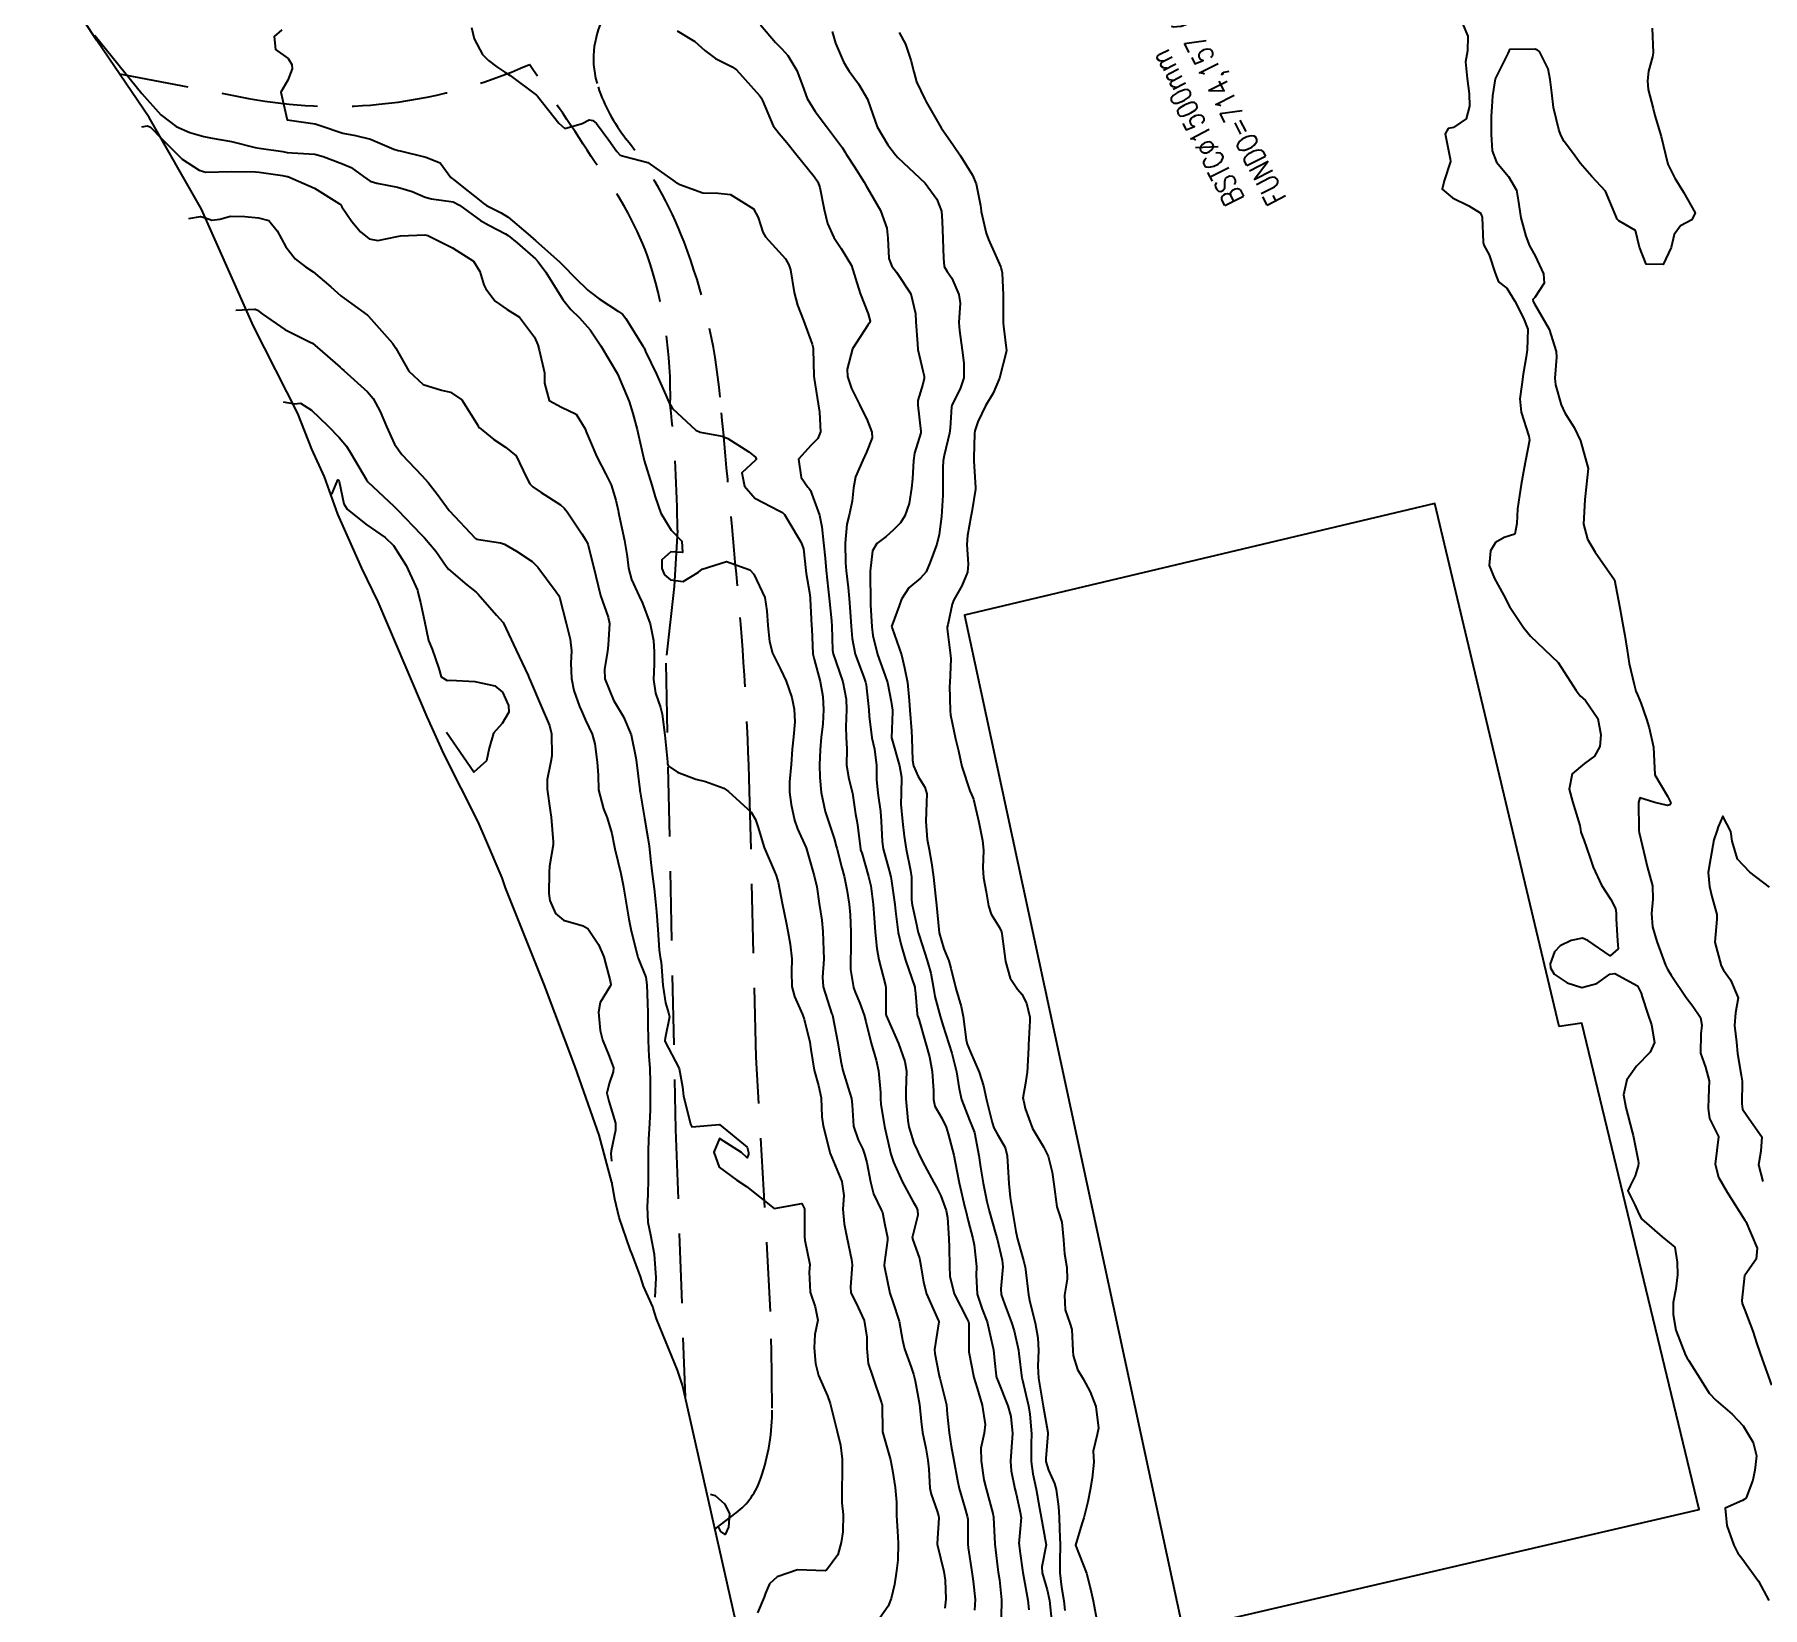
# Model space of a CAD drawing. Header units: metres. Extents: x 298520 to 308411, y 7433745 to 7450750.
# Drawn here: x 304615.7 to 304740.1, y 7439038.2 to 7439151.6 of the extents above; entities that cross this region are included whole.
import ezdxf

# ---------------------------------------------------------------- set-up
doc = ezdxf.new("R2010")
doc.units = ezdxf.units.M
doc.header["$LTSCALE"] = 10
doc.linetypes.add('DASHED', pattern=[0.75, 0.5, -0.25])
for name, color, linetype in [('Area', 45, 'Continuous'), ('Area Verde e Lazer', 94, 'Continuous'), ('Curvas de Nivel 1m', 11, 'Continuous'), ('Curvas de Nivel 5m', 15, 'Continuous'), ('TEXTO', 45, 'Continuous'), ('Vias Secundárias', 230, 'DASHED')]:
    doc.layers.add(name, color=color, linetype=linetype)
doc.styles.add('ROMANS', font='romans', dxfattribs={"height": 0.2})

msp = doc.modelspace()

# ---------------------------------------------------------------- linework, layer by layer
at = {"layer": 'Area'}
msp.add_polyline3d([(304669.01, 7439024.64, 731.07), (304662.53, 7439053.41, 724.51), (304662.35, 7439054.25, 724.61), (304661.98, 7439055.34, 724.47), (304660.46, 7439059.03, 724.29), (304660.24, 7439059.81, 724.31), (304660.2, 7439059.91, 724.29), (304659.53, 7439061.38, 724.27), (304659.32, 7439062.08, 730.99), (304658.75, 7439063.62, 730.77), (304658.58, 7439064.04, 724.28), (304657.78, 7439066.34, 724.4), (304657.47, 7439067.65, 732.63), (304657.25, 7439068.88, 732.58), (304657.25, 7439068.85, 732.37), (304656.33, 7439072.27, 731.57), (304654.61, 7439077.19, 733.33), (304652.38, 7439083.12, 731.89), (304649.6, 7439090.1, 729.3), (304649.36, 7439090.8, 728.86), (304648.15, 7439093.63, 728.76), (304647.62, 7439094.85, 729.78), (304645.16, 7439099.69, 730.85), (304643.94, 7439102.41, 730.81), (304641.81, 7439107.44, 730.98), (304640.41, 7439110.7, 731.16), (304639.24, 7439113.11, 728.19), (304637.5, 7439117.01, 725.81), (304636.55, 7439119.69, 737.87), (304635.64, 7439121.7, 739.63), (304634.64, 7439124.27, 739.01), (304631.44, 7439130.55, 724.58), (304627.7, 7439138.99, 732.63), (304623.91, 7439145.59, 721.28), (304620.15, 7439151.14, 721.61), (304615.66, 7439157.95, 724.66)], dxfattribs=at)
at = {"layer": 'Area Verde e Lazer'}
msp.add_lwpolyline([(304698.39, 7439036.65), (304735.59, 7439045.29), (304727.12, 7439080.35), (304725.51, 7439080.11), (304716.54, 7439117.77), (304682.66, 7439109.73)], close=True, dxfattribs=at)
at = {"layer": 'Curvas de Nivel 1m', "flags": 128}
for points, elevation in [([(304619.98, 7439151.51), (304620.03, 7439151.48), (304623.39, 7439147.31), (304624.75, 7439145.78), (304625.87, 7439144.94), (304626.85, 7439144.51), (304627.86, 7439144.21), (304628.47, 7439144.09), (304629.86, 7439143.85), (304631.56, 7439143.44), (304631.85, 7439143.38), (304633.56, 7439143.13), (304633.85, 7439143.08), (304634.22, 7439143.04), (304635.85, 7439142.94), (304636.45, 7439142.78), (304637.84, 7439142.26), (304638.47, 7439141.99), (304639.37, 7439141.35), (304639.83, 7439141), (304640.31, 7439140.85), (304641.82, 7439140.58), (304642.87, 7439140.26), (304643.81, 7439139.86), (304644.26, 7439139.74), (304645.81, 7439139.51), (304646.28, 7439139.27), (304647.79, 7439138.17), (304648.38, 7439137.83), (304649.59, 7439137.22), (304649.78, 7439137.1), (304650.42, 7439136.56), (304651.76, 7439135.4), (304651.95, 7439135.2), (304652.5, 7439134.44), (304653.29, 7439133.18), (304653.73, 7439132.47), (304654.3, 7439131.76), (304654.93, 7439131.16), (304655.7, 7439130.29), (304656.47, 7439129.14), (304657.66, 7439127.13), (304658.49, 7439125.12), (304658.77, 7439124.26), (304659.08, 7439123.11), (304659.18, 7439122.68), (304659.54, 7439121.1), (304659.59, 7439120.89), (304660.13, 7439119.09), (304660.38, 7439118.27), (304660.78, 7439117.09), (304661.52, 7439115.87), (304662.29, 7439115.07), (304662.34, 7439114.24), (304661.51, 7439114.29), (304660.86, 7439113.73), (304660.85, 7439113.09), (304661.05, 7439112.65), (304661.48, 7439112.28), (304662.4, 7439112.15), (304663.49, 7439112.83), (304663.76, 7439113.06), (304665.5, 7439113.6), (304667.2, 7439113.01), (304667.49, 7439112.69), (304668.27, 7439111), (304668.42, 7439110.04), (304668.48, 7439109), (304668.6, 7439107.83), (304668.82, 7439107), (304669.41, 7439105.84), (304669.81, 7439104.98), (304670.21, 7439103.81), (304670.39, 7439102.97), (304670.44, 7439102.05), (304670.34, 7439100.98), (304670.24, 7439100.07), (304670.16, 7439098.98), (304670.05, 7439097.72), (304670.04, 7439096.98), (304670.16, 7439096.1), (304670.42, 7439094.97), (304670.62, 7439094.33), (304671.25, 7439092.96), (304671.83, 7439090.95), (304672.01, 7439090.17), (304672.19, 7439088.95), (304672.37, 7439087.77), (304672.45, 7439086.95), (304672.51, 7439085.6), (304672.52, 7439084.95), (304672.42, 7439083.66), (304672.48, 7439082.95), (304673.11, 7439081), (304673.13, 7439080.96), (304673.14, 7439080.94), (304673.14, 7439080.91), (304673.54, 7439078.93), (304673.75, 7439077.61), (304673.9, 7439076.93), (304674.28, 7439075.69), (304674.52, 7439074.92), (304674.57, 7439074.46), (304674.66, 7439072.92), (304675, 7439071.93), (304675.33, 7439071.25), (304675.45, 7439070.91), (304675.61, 7439070.29), (304675.89, 7439068.91), (304676.1, 7439068.05), (304676.65, 7439066.89), (304676.74, 7439066.69), (304676.93, 7439065.82), (304677.1, 7439064.89), (304677.1, 7439064.71), (304676.9, 7439063.11), (304676.87, 7439062.91), (304676.87, 7439062.89), (304676.87, 7439062.87), (304676.89, 7439062.76), (304677.29, 7439060.89), (304677.49, 7439060.26), (304677.94, 7439058.88), (304678.19, 7439057.51), (304678.33, 7439056.87), (304678.81, 7439055.56), (304678.99, 7439055.05), (304679.04, 7439054.87), (304679.1, 7439054.56), (304679.42, 7439052.86), (304679.54, 7439051.64), (304679.64, 7439050.86), (304679.87, 7439049.71), (304680.01, 7439048.85), (304680.08, 7439048.21), (304680.17, 7439046.85), (304680.25, 7439046.4), (304680.69, 7439045.19), (304680.79, 7439044.84), (304680.81, 7439044.71), (304680.68, 7439042.84), (304680.68, 7439042.81), (304681.16, 7439040.83), (304681.26, 7439040.2), (304681.32, 7439038.83), (304681.23, 7439038.2)], 722), ([(304633.47, 7439151.9), (304632.92, 7439151.43), (304633.01, 7439150.5), (304633.93, 7439149.83), (304634.2, 7439149.41), (304634.23, 7439149.09), (304633.91, 7439148.29), (304633.4, 7439147.42), (304633.87, 7439145.41), (304635.87, 7439145.13), (304636.24, 7439145.02), (304637.86, 7439144.45), (304638.79, 7439144.29), (304639.86, 7439144.02), (304641.54, 7439143.32), (304641.85, 7439143.22), (304641.99, 7439143.18), (304643.85, 7439142.74), (304644.88, 7439142.32), (304645.65, 7439141.27), (304645.74, 7439141.19), (304645.82, 7439141.14), (304646.44, 7439140.64), (304647.81, 7439139.56), (304647.97, 7439139.42), (304648.23, 7439139.24), (304649.29, 7439138.72), (304649.79, 7439138.4), (304651.19, 7439137.21), (304651.78, 7439136.7), (304653.49, 7439135.18), (304653.75, 7439134.93), (304654.62, 7439134.04), (304655.53, 7439133.15), (304655.63, 7439133.05), (304655.73, 7439132.97), (304656.35, 7439132.52), (304657.72, 7439131.62), (304658.01, 7439131.42), (304658.27, 7439131.12), (304659.2, 7439129.6), (304659.51, 7439129.1), (304659.57, 7439128.99), (304659.68, 7439128.72), (304660.46, 7439127.09), (304661.15, 7439125.58), (304661.36, 7439125.08), (304661.63, 7439124.62), (304663.31, 7439123.06), (304663.61, 7439122.91), (304665.19, 7439122.62), (304665.61, 7439122.47), (304667.11, 7439121.51), (304667.59, 7439121.11), (304667.64, 7439121.01), (304667.64, 7439120.96), (304667.59, 7439120.91), (304666.61, 7439119.99), (304666.81, 7439119.02), (304667.55, 7439118.16), (304669.3, 7439117.24), (304669.54, 7439117.13), (304669.63, 7439117.07), (304669.7, 7439116.99), (304669.94, 7439116.58), (304670.89, 7439114.97), (304671.05, 7439114.51), (304671.23, 7439112.96), (304671.26, 7439112.73), (304671.48, 7439111.36), (304671.53, 7439110.96), (304671.53, 7439110.9), (304671.64, 7439108.96), (304671.65, 7439108.75), (304671.73, 7439106.96), (304671.82, 7439106.56), (304672.27, 7439104.95), (304672.45, 7439103.88), (304672.5, 7439102.95), (304672.44, 7439101.87), (304672.34, 7439100.95), (304672.25, 7439100.04), (304672.2, 7439098.95), (304672.23, 7439098.03), (304672.33, 7439096.95), (304672.63, 7439095.6), (304672.83, 7439094.94), (304673.26, 7439093.64), (304673.42, 7439093.1), (304673.45, 7439092.94), (304673.83, 7439091.52), (304673.98, 7439090.93), (304674.19, 7439089.96), (304674.34, 7439088.92), (304674.42, 7439088.15), (304674.47, 7439086.92), (304674.47, 7439085.61), (304674.44, 7439084.92), (304674.44, 7439084.21), (304674.67, 7439082.92), (304674.79, 7439082.58), (304675.12, 7439081.78), (304675.42, 7439080.91), (304675.55, 7439080.47), (304675.93, 7439078.9), (304676.29, 7439077.68), (304676.47, 7439076.9), (304676.6, 7439075.34), (304676.61, 7439074.89), (304676.64, 7439074.51), (304676.89, 7439072.89), (304676.91, 7439072.79), (304677.01, 7439072.36), (304677.35, 7439070.89), (304677.54, 7439070.32), (304678.18, 7439068.88), (304678.95, 7439067.47), (304679.17, 7439067.1), (304679.27, 7439066.87), (304679.29, 7439066.51), (304678.91, 7439064.98), (304678.89, 7439064.89), (304678.9, 7439064.87), (304678.91, 7439064.81), (304679.41, 7439063.38), (304679.52, 7439062.86), (304679.7, 7439061.68), (304679.93, 7439060.85), (304680.79, 7439058.89), (304680.81, 7439058.84), (304680.81, 7439058.81), (304680.5, 7439056.84), (304680.51, 7439056.54), (304680.81, 7439055.06), (304680.86, 7439054.84), (304680.88, 7439054.76), (304681.35, 7439052.83), (304681.42, 7439052.18), (304681.56, 7439050.83), (304681.7, 7439049.87), (304681.88, 7439048.83), (304682.16, 7439047.38), (304682.27, 7439046.82), (304682.69, 7439045.43), (304682.86, 7439044.82), (304682.89, 7439044.61), (304682.9, 7439042.82), (304682.92, 7439042.54), (304683.19, 7439040.81), (304683.29, 7439040.14), (304683.42, 7439038.81), (304683.37, 7439038.04)], 721), ([(304661.95, 7439151.84), (304663.22, 7439151.07), (304663.94, 7439150.41), (304664.71, 7439149.83), (304665.93, 7439149.24), (304666.24, 7439149.03), (304667.9, 7439147.18), (304667.97, 7439147.08), (304668, 7439147.01), (304668.1, 7439146.81), (304668.88, 7439144.99), (304669.31, 7439144.43), (304669.86, 7439143.8), (304670.51, 7439142.97), (304671.83, 7439141.33), (304672.08, 7439140.96), (304672.23, 7439140.54), (304672.54, 7439138.95), (304672.79, 7439137.95), (304673.24, 7439136.95), (304673.77, 7439136.16), (304674.51, 7439134.93), (304674.8, 7439133.98), (304675.13, 7439132.92), (304675.71, 7439131.44), (304675.85, 7439130.91), (304675.82, 7439130.79), (304675.7, 7439130.63), (304674.59, 7439128.93), (304674.2, 7439127.47), (304674.23, 7439126.93), (304674.51, 7439126.07), (304675.09, 7439124.92), (304675.27, 7439124.55), (304675.62, 7439123.85), (304675.99, 7439122.91), (304676, 7439122.52), (304675.6, 7439121.49), (304675.33, 7439120.91), (304674.8, 7439119.7), (304674.65, 7439118.92), (304674.56, 7439117.94), (304674.34, 7439116.93), (304674.19, 7439116.28), (304674.06, 7439114.93), (304674.08, 7439113.51), (304674.13, 7439112.93), (304674.27, 7439111.72), (304674.34, 7439110.93), (304674.41, 7439109.98), (304674.49, 7439108.92), (304674.56, 7439108.05), (304674.78, 7439106.92), (304675.4, 7439105.26), (304675.53, 7439104.91), (304675.58, 7439104.72), (304675.77, 7439102.91), (304675.8, 7439102.47), (304675.99, 7439100.9), (304676.17, 7439100.07), (304676.32, 7439098.9), (304676.31, 7439097.9), (304676.42, 7439096.9), (304676.6, 7439095.58), (304676.65, 7439094.9), (304676.73, 7439093.43), (304676.81, 7439092.89), (304677.24, 7439091.35), (304677.35, 7439090.89), (304677.38, 7439090.74), (304677.63, 7439088.89), (304677.69, 7439088.4), (304677.89, 7439086.88), (304678.1, 7439085.95), (304678.41, 7439084.88), (304679.07, 7439082.93), (304679.09, 7439082.87), (304679.13, 7439082.48), (304679.25, 7439081), (304679.28, 7439080.87), (304679.36, 7439080.62), (304679.88, 7439078.86), (304680.13, 7439077.91), (304680.34, 7439076.85), (304680.42, 7439075.47), (304680.42, 7439074.85), (304680.53, 7439074.35), (304681.02, 7439073.5), (304681.33, 7439072.84), (304681.48, 7439072.36), (304681.88, 7439070.83), (304682.11, 7439069.7), (304682.27, 7439068.83), (304682.69, 7439067.07), (304682.76, 7439066.82), (304682.93, 7439066.1), (304683.25, 7439064.82), (304683.36, 7439064.37), (304683.53, 7439062.81), (304683.51, 7439062.19), (304683.56, 7439060.81), (304683.93, 7439059.74), (304684.3, 7439058.81), (304684.73, 7439056.9), (304684.74, 7439056.8), (304684.82, 7439056.03), (304684.94, 7439054.93), (304684.96, 7439054.8), (304685.08, 7439054.52), (304685.78, 7439052.78), (304685.99, 7439052.01), (304686.11, 7439050.78), (304686.03, 7439049.48), (304685.97, 7439048.78), (304686.02, 7439048.08), (304686.29, 7439046.78), (304686.37, 7439046.44), (304686.69, 7439044.99), (304686.72, 7439044.77), (304686.73, 7439044.72), (304686.67, 7439043.92), (304686.58, 7439042.84), (304686.59, 7439042.77), (304686.59, 7439042.71), (304686.65, 7439042.3), (304686.86, 7439040.77), (304686.91, 7439040.49), (304687.21, 7439038.76), (304687.29, 7439038.07)], 719), ([(304667.96, 7439152.26), (304669.03, 7439150.99), (304669.5, 7439150.54), (304669.93, 7439150.05), (304670.58, 7439148.97), (304670.98, 7439147.9), (304671.32, 7439146.97), (304671.89, 7439146.03), (304672.71, 7439144.95), (304673.86, 7439143.41), (304674.03, 7439143.12), (304674.13, 7439142.94), (304674.73, 7439142.04), (304675.43, 7439140.92), (304675.57, 7439140.66), (304675.82, 7439140.26), (304676.61, 7439138.9), (304677.07, 7439137.62), (304677.14, 7439136.9), (304677.21, 7439135.44), (304677.43, 7439134.89), (304677.75, 7439134.44), (304678.8, 7439132.88), (304679.13, 7439131.46), (304679.16, 7439130.88), (304679.27, 7439129.29), (304679.3, 7439128.87), (304679.67, 7439127.24), (304679.74, 7439126.95), (304679.75, 7439126.87), (304679.74, 7439126.79), (304679.66, 7439126.37), (304679.3, 7439125.21), (304679.3, 7439124.87), (304679.51, 7439122.97), (304679.5, 7439122.87), (304679.06, 7439121.41), (304678.98, 7439120.88), (304678.9, 7439119.55), (304678.83, 7439118.88), (304678.66, 7439117.77), (304678.35, 7439116.88), (304678.04, 7439116.38), (304677.53, 7439115.85), (304677.02, 7439115.4), (304676.35, 7439114.9), (304676.03, 7439114.38), (304675.87, 7439112.91), (304675.87, 7439112.53), (304675.88, 7439110.91), (304675.89, 7439110.49), (304675.97, 7439108.9), (304676.06, 7439108.28), (304676.38, 7439106.9), (304676.94, 7439105.36), (304677.1, 7439104.89), (304677.38, 7439103.51), (304677.47, 7439102.89), (304677.48, 7439102.78), (304677.41, 7439100.89), (304677.42, 7439100.82), (304677.97, 7439098.88), (304678.13, 7439098.07), (304678.09, 7439096.88), (304678.06, 7439096.11), (304678.19, 7439094.88), (304678.32, 7439093.82), (304678.45, 7439092.88), (304678.77, 7439091.34), (304678.84, 7439090.87), (304678.85, 7439089.23), (304678.89, 7439088.87), (304679.19, 7439087.45), (304679.3, 7439086.98), (304679.32, 7439086.87), (304679.38, 7439086.66), (304679.97, 7439084.86), (304680.23, 7439083.94), (304680.43, 7439082.85), (304680.53, 7439082.25), (304680.9, 7439080.84), (304681.1, 7439080.19), (304681.54, 7439078.84), (304681.74, 7439078.17), (304682.07, 7439076.83), (304682.27, 7439075.6), (304682.45, 7439074.83), (304683.02, 7439073.34), (304683.24, 7439072.82), (304683.37, 7439072.46), (304683.7, 7439070.81), (304683.82, 7439069.97), (304684.01, 7439068.81), (304684.26, 7439067.49), (304684.43, 7439066.81), (304684.92, 7439065.11), (304685, 7439064.8), (304685.37, 7439063.26), (304685.41, 7439062.79), (304685.28, 7439061.19), (304685.3, 7439060.79), (304685.54, 7439060.12), (304686.05, 7439058.78), (304686.23, 7439058.17), (304686.54, 7439056.77), (304686.58, 7439056.53), (304686.79, 7439054.77), (304686.8, 7439054.71), (304687.26, 7439052.77), (304687.37, 7439052.16), (304687.49, 7439050.76), (304687.47, 7439050.03), (304687.47, 7439048.76), (304687.59, 7439047.88), (304687.81, 7439046.76), (304688.06, 7439045.39), (304688.18, 7439044.76), (304688.52, 7439042.88), (304688.53, 7439042.75), (304688.23, 7439041.16), (304688.26, 7439040.75), (304688.61, 7439039.52), (304688.77, 7439038.75), (304688.94, 7439037.1)], 718), ([(304673.12, 7439151.78), (304673.37, 7439150.95), (304673.93, 7439149.61), (304674.18, 7439149.19), (304674.36, 7439148.93), (304675.01, 7439148.02), (304675.67, 7439146.91), (304675.89, 7439146.29), (304676.37, 7439144.91), (304677.13, 7439143.62), (304677.69, 7439142.89), (304677.85, 7439142.72), (304679.82, 7439140.87), (304680.66, 7439139.71), (304680.99, 7439138.85), (304681.06, 7439138.12), (304681.1, 7439136.85), (304681.15, 7439135.46), (304681.2, 7439134.85), (304681.41, 7439134.5), (304681.74, 7439134.02), (304682.26, 7439132.83), (304682.35, 7439132.21), (304682.26, 7439130.83), (304682.3, 7439130.24), (304682.5, 7439128.83), (304682.61, 7439127.89), (304682.61, 7439126.83), (304682.36, 7439126.12), (304681.75, 7439124.84), (304681.73, 7439124.75), (304681.62, 7439123.2), (304681.57, 7439122.84), (304681.19, 7439121.25), (304681.12, 7439120.85), (304681.1, 7439120.36), (304681.09, 7439118.85), (304681.09, 7439118.37), (304681, 7439116.85), (304680.84, 7439115.54), (304680.66, 7439114.85), (304680.19, 7439113.55), (304679.89, 7439112.86), (304679.49, 7439112.41), (304678.65, 7439111.71), (304678.12, 7439110.88), (304677.95, 7439110.4), (304677.45, 7439109.04), (304677.41, 7439108.92), (304677.42, 7439108.89), (304677.44, 7439108.79), (304678.11, 7439106.88), (304678.34, 7439105.95), (304678.54, 7439104.88), (304678.67, 7439103.59), (304678.72, 7439102.88), (304678.84, 7439101.39), (304678.86, 7439100.87), (304678.9, 7439099.3), (304678.99, 7439098.87), (304679.32, 7439098.11), (304679.8, 7439097.35), (304679.94, 7439096.86), (304679.91, 7439096.25), (304679.86, 7439094.86), (304679.98, 7439093.58), (304680.11, 7439092.86), (304680.29, 7439091.9), (304680.43, 7439090.85), (304680.58, 7439089.48), (304680.65, 7439088.85), (304680.69, 7439088.34), (304680.84, 7439086.85), (304681.17, 7439085.69), (304681.52, 7439084.84), (304681.67, 7439084.31), (304682.03, 7439082.83), (304682.41, 7439081.54), (304682.57, 7439080.83), (304682.77, 7439079.15), (304682.84, 7439078.82), (304683.08, 7439078.25), (304683.72, 7439076.81), (304684.03, 7439075.83), (304684.25, 7439074.81), (304684.65, 7439073.18), (304684.77, 7439072.8), (304685.01, 7439072.36), (304685.58, 7439071.37), (304685.73, 7439070.79), (304685.77, 7439070), (304685.84, 7439068.79), (304685.95, 7439067.79), (304686.11, 7439066.78), (304686.36, 7439065.34), (304686.48, 7439064.78), (304686.57, 7439064.43), (304686.9, 7439063.25), (304687.03, 7439062.77), (304687.06, 7439062.6), (304687.26, 7439060.77), (304687.37, 7439060.26), (304687.74, 7439058.76), (304687.93, 7439057.66), (304687.98, 7439056.76), (304687.95, 7439055.62), (304687.99, 7439054.76), (304688.22, 7439053.32), (304688.32, 7439052.75), (304688.66, 7439050.84), (304688.66, 7439050.75), (304688.51, 7439048.97), (304688.52, 7439048.75), (304688.72, 7439048.13), (304689.14, 7439047.18), (304689.26, 7439046.74), (304689.44, 7439045.49), (304689.47, 7439044.74), (304689.49, 7439043.91), (304689.54, 7439042.74), (304689.52, 7439041.61), (304689.52, 7439040.74), (304689.64, 7439039.71), (304689.81, 7439038.73), (304689.89, 7439038.03)], 717), ([(304677.96, 7439151.71), (304678.41, 7439150.88), (304678.79, 7439149.73), (304679, 7439148.87), (304679.21, 7439148.17), (304679.82, 7439146.86), (304679.9, 7439146.71), (304680.98, 7439144.85), (304681.86, 7439143.58), (304682.38, 7439142.83), (304683.23, 7439141.43), (304683.49, 7439140.82), (304683.81, 7439139.26), (304683.86, 7439138.87), (304683.87, 7439138.82), (304684.23, 7439137.26), (304684.38, 7439136.81), (304684.89, 7439135.68), (304685.27, 7439134.8), (304685.36, 7439134.41), (304685.44, 7439132.79), (304685.44, 7439131.06), (304685.44, 7439130.79), (304685.46, 7439130.55), (304685.68, 7439128.79), (304685.18, 7439126.8), (304684.72, 7439125.73), (304684.18, 7439124.81), (304683.62, 7439123.67), (304683.41, 7439123.02), (304683.38, 7439122.82), (304683.33, 7439121.08), (304683.33, 7439120.82), (304683.46, 7439118.93), (304683.45, 7439118.82), (304683.18, 7439117.19), (304683.12, 7439116.82), (304682.87, 7439115.48), (304682.83, 7439114.83), (304682.92, 7439113.41), (304682.87, 7439112.83), (304682.47, 7439111.84), (304681.9, 7439110.84), (304681.78, 7439110.53), (304681.45, 7439109.03), (304681.41, 7439108.87), (304681.41, 7439108.84), (304681.41, 7439108.81), (304681.44, 7439108.56), (304681.66, 7439106.84), (304681.67, 7439106.58), (304681.59, 7439104.84), (304681.58, 7439104.65), (304681.63, 7439102.84), (304681.65, 7439102.56), (304682, 7439100.83), (304682.22, 7439099.96), (304682.47, 7439098.83), (304683.05, 7439097.08), (304683.17, 7439096.82), (304683.3, 7439096.47), (304683.7, 7439094.81), (304683.96, 7439093.51), (304684.03, 7439092.81), (304683.98, 7439091.54), (304684.03, 7439090.81), (304684.23, 7439089.79), (304684.39, 7439088.8), (304684.58, 7439088.19), (304685.19, 7439087.24), (304685.32, 7439086.93), (304685.35, 7439086.8), (304685.37, 7439086.6), (304685.62, 7439084.79), (304685.94, 7439083.58), (304686.48, 7439082.78), (304686.79, 7439082.44), (304687.12, 7439081.78), (304687.36, 7439080.77), (304687.37, 7439080.51), (304687.27, 7439078.77), (304687.26, 7439078.59), (304687.17, 7439076.77), (304687.16, 7439076.67), (304687.05, 7439076.01), (304686.87, 7439074.94), (304686.9, 7439074.77), (304686.93, 7439074.67), (304687.03, 7439074.19), (304687.55, 7439072.76), (304688.34, 7439071.42), (304688.69, 7439070.75), (304688.98, 7439069.61), (304689.09, 7439068.75), (304689.31, 7439067.11), (304689.42, 7439066.74), (304689.66, 7439066.01), (304689.8, 7439064.74), (304689.87, 7439063.71), (304690.04, 7439062.73), (304690.05, 7439061.9), (304689.85, 7439060.74), (304689.91, 7439059.68), (304690.25, 7439058.73), (304690.38, 7439058.27), (304690.46, 7439056.73), (304690.48, 7439056.39), (304690.81, 7439055.39), (304691.21, 7439054.72), (304691.72, 7439053.77), (304692.11, 7439052.71), (304692.31, 7439051.15), (304692.22, 7439050.71), (304691.93, 7439049.51), (304691.97, 7439048.71), (304691.86, 7439047.56), (304691.7, 7439046.71), (304691.55, 7439045.86), (304691.25, 7439044.71), (304691.12, 7439044.27), (304690.65, 7439042.72), (304691.45, 7439040.71), (304691.73, 7439039.59), (304691.93, 7439038.71), (304692.24, 7439037.05)], 716), ([(304732.19, 7439152.02), (304732.26, 7439150.24), (304732.22, 7439149.96), (304731.93, 7439148.92), (304731.86, 7439148.24), (304731.91, 7439147.6), (304732.26, 7439146.24), (304732.39, 7439145.73), (304732.84, 7439144.23), (304733.17, 7439142.92), (304733.33, 7439142.23), (304733.84, 7439141.22), (304734.46, 7439140.21), (304735.29, 7439138.73), (304735.06, 7439138.21), (304734.24, 7439137.78), (304733.79, 7439137.17), (304733.56, 7439136.22), (304733, 7439135), (304731.76, 7439135.02), (304731.28, 7439136.25), (304730.99, 7439137.45), (304729.8, 7439138.15), (304729.68, 7439138.27), (304729.58, 7439138.5), (304728.84, 7439140.28), (304727.84, 7439141.33), (304727.01, 7439142.3), (304726.53, 7439142.98), (304725.87, 7439143.85), (304725.61, 7439144.32), (304725.47, 7439144.73), (304725.1, 7439146.32), (304724.96, 7439147.37), (304724.85, 7439148.33), (304724.7, 7439149.1), (304724.07, 7439150.34), (304723.94, 7439150.45), (304723.78, 7439150.51), (304721.94, 7439150.49), (304721.9, 7439150.41), (304721.88, 7439150.36), (304721.79, 7439150.21), (304720.88, 7439148.38), (304720.69, 7439147.16), (304720.65, 7439146.38), (304720.61, 7439145.66), (304720.59, 7439144.38), (304720.66, 7439143.18), (304720.99, 7439142.37), (304721.84, 7439141.33), (304722.42, 7439140.35), (304722.54, 7439139.63), (304722.73, 7439138.35), (304723.1, 7439137.04), (304723.37, 7439136.34), (304723.77, 7439135.62), (304724.36, 7439134.33), (304724.42, 7439133.66), (304723.74, 7439132.62), (304723.61, 7439132.47), (304723.62, 7439132.34), (304723.73, 7439132.16), (304724.77, 7439130.33), (304725.28, 7439128.73), (304725.31, 7439128.32), (304725.19, 7439126.8), (304725.23, 7439126.32), (304725.64, 7439124.89), (304725.91, 7439124.32), (304726.58, 7439123.26), (304727.04, 7439122.3), (304727.58, 7439120.29), (304727.37, 7439118.29), (304727.35, 7439118.08), (304727.24, 7439116.29), (304727.53, 7439115.22), (304728.08, 7439114.28), (304729.49, 7439112.27), (304729.86, 7439110.26), (304730.1, 7439108.91), (304730.22, 7439108.26), (304730.39, 7439107.21), (304730.55, 7439106.25), (304730.91, 7439104.74), (304731.03, 7439104.25), (304731.13, 7439103.99), (304731.38, 7439103.41), (304731.79, 7439102.24), (304731.98, 7439101.62), (304732.29, 7439100.23), (304732.35, 7439099.21), (304732.38, 7439098.23), (304733.31, 7439096.7), (304733.54, 7439096.22), (304733.46, 7439096.06), (304733.3, 7439096.01), (304732.38, 7439096.23), (304731.31, 7439096.57), (304731.21, 7439096.24), (304731.23, 7439094.28), (304731.24, 7439094.24), (304731.24, 7439094.21), (304731.27, 7439094.08), (304731.69, 7439092.24), (304731.85, 7439091.63), (304732.23, 7439090.23), (304732.25, 7439089.27), (304732.15, 7439088.24), (304732.23, 7439087.27), (304732.54, 7439086.23), (304733.16, 7439084.53), (304733.3, 7439084.22), (304733.57, 7439083.8), (304734.65, 7439082.2), (304735.13, 7439081.56), (304735.67, 7439080.74), (304735.78, 7439080.19), (304735.71, 7439079.58), (304735.67, 7439078.19), (304736.05, 7439077.16), (304736.3, 7439076.18), (304736.26, 7439074.97), (304736.24, 7439074.18), (304736.32, 7439073.47), (304736.97, 7439072.17), (304736.98, 7439072.14), (304736.74, 7439070.17), (304736.98, 7439069.24), (304737.6, 7439068.16), (304738.76, 7439066.34), (304738.88, 7439066.15), (304738.94, 7439066.04), (304739.77, 7439064.14), (304739.7, 7439063.34), (304738.89, 7439062.21), (304738.87, 7439062.18), (304738.85, 7439062.15), (304738.67, 7439060.36), (304738.69, 7439060.15), (304738.87, 7439059.67), (304739.45, 7439058.14), (304739.75, 7439057.23), (304740.13, 7439056.14), (304740.8, 7439054.27)], 714), ([(304623.38, 7439144.91), (304623.8, 7439144.99), (304624.02, 7439144.89), (304624.82, 7439144.08), (304626.3, 7439142.6), (304627.53, 7439141.8), (304627.83, 7439141.69), (304628.01, 7439141.66), (304629.84, 7439141.69), (304631.59, 7439141.68), (304631.84, 7439141.65), (304632.02, 7439141.62), (304633.53, 7439141.41), (304633.83, 7439141.35), (304633.91, 7439141.33), (304635.82, 7439140.49), (304637.63, 7439139.37), (304637.72, 7439139.29), (304637.8, 7439139.16), (304638.52, 7439138.09), (304639.15, 7439137.35), (304639.78, 7439136.85), (304640.39, 7439136.72), (304641.78, 7439137.02), (304642.03, 7439137.06), (304643.78, 7439137.14), (304643.99, 7439137.08), (304645.77, 7439136.2), (304647.28, 7439135.25), (304647.75, 7439134.49), (304648.03, 7439133.54), (304648.17, 7439133.24), (304648.85, 7439132.36), (304649.72, 7439131.76), (304650.61, 7439131.21), (304651.69, 7439129.77), (304651.91, 7439129.2), (304652.02, 7439128.85), (304652.4, 7439127.19), (304652.39, 7439126.46), (304652.74, 7439125.19), (304653.63, 7439124.73), (304654.68, 7439124.22), (304655.33, 7439123.15), (304655.4, 7439122.94), (304655.61, 7439122.45), (304656.16, 7439121.14), (304656.81, 7439119.9), (304657.2, 7439119.13), (304657.55, 7439118.03), (304657.7, 7439117.28), (304657.72, 7439117.13), (304657.78, 7439116.89), (304658.17, 7439115.12), (304658.35, 7439113.96), (304658.45, 7439113.12), (304658.67, 7439112.3), (304659.22, 7439111.11), (304659.47, 7439110.6), (304660.01, 7439109.1), (304660.25, 7439107.91), (304660.31, 7439107.1), (304660.29, 7439106.21), (304660.25, 7439105.1), (304660.39, 7439104.11), (304660.75, 7439103.09), (304660.88, 7439102.6), (304661.08, 7439101.08), (304661.25, 7439099.16), (304661.26, 7439099.08), (304661.26, 7439099.02), (304661.32, 7439098.87), (304661.97, 7439098.42), (304663.31, 7439097.93), (304664, 7439097.74), (304665.31, 7439097.27), (304665.65, 7439097.03), (304667.28, 7439095.53), (304667.6, 7439095.01), (304667.77, 7439094.5), (304668.22, 7439093), (304668.96, 7439091.27), (304669.09, 7439090.99), (304669.23, 7439090.51), (304669.53, 7439088.99), (304669.8, 7439087.59), (304669.93, 7439086.98), (304670.1, 7439086.04), (304670.22, 7439084.97), (304670.2, 7439084.03), (304670.21, 7439082.97), (304670.41, 7439082.25), (304670.98, 7439080.96), (304671.11, 7439080.62), (304671.52, 7439078.96), (304671.59, 7439078.44), (304671.83, 7439076.95), (304672.14, 7439075.86), (304672.32, 7439074.95), (304672.37, 7439073.59), (304672.47, 7439072.95), (304672.99, 7439070.94), (304673.83, 7439068.93), (304673.96, 7439067.92), (304673.89, 7439066.93), (304673.99, 7439065.88), (304674.17, 7439064.93), (304674.52, 7439063.31), (304674.56, 7439062.92), (304674.45, 7439061.35), (304674.47, 7439060.92), (304674.86, 7439060.17), (304675.43, 7439058.91), (304675.63, 7439057.71), (304675.63, 7439056.91), (304675.72, 7439055.81), (304676.02, 7439054.9), (304676.69, 7439052.98), (304676.71, 7439052.89), (304676.72, 7439052.84), (304676.75, 7439050.89), (304677.32, 7439048.88), (304677.48, 7439048.12), (304677.67, 7439046.88), (304677.76, 7439045.82), (304677.77, 7439044.88), (304677.82, 7439043.73), (304677.88, 7439042.88), (304677.86, 7439041.66), (304677.77, 7439040.88), (304677.61, 7439039.89), (304677.38, 7439038.88), (304677.15, 7439038.33), (304676.59, 7439037.52)], 723), ([(304626.78, 7439138.31), (304627.61, 7439138.46), (304627.98, 7439138.37), (304628.43, 7439138.19), (304629, 7439138.26), (304629.79, 7439138.47), (304630.8, 7439138.45), (304631.79, 7439138.35), (304632.54, 7439138.18), (304633.14, 7439137.43), (304633.77, 7439136.27), (304634.43, 7439135.41), (304635.19, 7439134.84), (304635.74, 7439134.48), (304637.01, 7439133.38), (304637.73, 7439132.75), (304638.53, 7439132.16), (304639.64, 7439131.34), (304639.71, 7439131.27), (304641.45, 7439129.32), (304641.68, 7439128.96), (304642.63, 7439127.31), (304643.65, 7439126.36), (304644.98, 7439125.94), (304645.64, 7439125.79), (304646.45, 7439125.26), (304647.61, 7439123.37), (304647.65, 7439123.29), (304647.69, 7439123.25), (304648.75, 7439122.38), (304649.6, 7439121.85), (304650.35, 7439121.21), (304651.11, 7439119.66), (304651.35, 7439119.2), (304651.56, 7439118.99), (304652.17, 7439118.58), (304653.55, 7439117.69), (304653.82, 7439117.45), (304654.04, 7439117.17), (304655.08, 7439115.59), (304655.38, 7439115.15), (304655.43, 7439115.07), (304655.51, 7439114.84), (304655.96, 7439113.15), (304656.09, 7439112.55), (304656.43, 7439111.14), (304656.98, 7439109.6), (304657.08, 7439109.13), (304656.98, 7439107.58), (304656.94, 7439107.13), (304656.72, 7439105.82), (304656.74, 7439105.14), (304657.38, 7439103.61), (304657.65, 7439103.13), (304658.08, 7439102.41), (304658.65, 7439101.12), (304658.99, 7439099.45), (304659.03, 7439099.11), (304659.28, 7439097.14), (304659.28, 7439097.11), (304659.3, 7439096.99), (304659.61, 7439095.1), (304659.85, 7439093.69), (304659.93, 7439093.1), (304660.06, 7439091.92), (304660.16, 7439091.1), (304660.3, 7439090.01), (304660.4, 7439089.09), (304660.48, 7439088.37), (304660.57, 7439087.09), (304660.65, 7439085.6), (304660.74, 7439085.09), (304660.81, 7439084.74), (304660.93, 7439083.08), (304660.94, 7439082.9), (304661.12, 7439081.8), (304661.33, 7439081.08), (304661.4, 7439080.79), (304661.09, 7439079.27), (304661.07, 7439079.09), (304661.08, 7439079.04), (304662.09, 7439077.07), (304662.35, 7439075.76), (304662.42, 7439075.07), (304662.89, 7439073.19), (304662.92, 7439073.06), (304663.01, 7439072.88), (304665.01, 7439073.03), (304667, 7439071.4), (304667.09, 7439071.01), (304667.09, 7439070.91), (304666.99, 7439070.64), (304666.6, 7439071.01), (304665, 7439072.03), (304664.59, 7439071.04), (304664.98, 7439069.96), (304666.25, 7439069.02), (304666.96, 7439068.57), (304668.94, 7439066.99), (304670.95, 7439067.35), (304671.12, 7439066.96), (304671.13, 7439066.76), (304671.12, 7439064.96), (304671.16, 7439064.71), (304671.51, 7439062.95), (304671.46, 7439062.39), (304671.54, 7439060.95), (304671.91, 7439059.9), (304672.1, 7439058.95), (304671.88, 7439057.9), (304671.82, 7439056.95), (304671.93, 7439055.83), (304672.15, 7439054.95), (304672.78, 7439053.5), (304672.98, 7439052.94), (304673.05, 7439052.66), (304673.49, 7439050.93), (304673.73, 7439049.94), (304673.84, 7439048.93), (304673.84, 7439047.8), (304673.83, 7439046.93), (304673.83, 7439045.79), (304673.91, 7439044.93), (304673.89, 7439043.7), (304673.78, 7439042.93), (304673.54, 7439042.04), (304672.72, 7439040.94), (304672.67, 7439040.9), (304672.63, 7439040.88), (304670.63, 7439040.96), (304669.16, 7439040.45), (304668.62, 7439039.94), (304668.32, 7439039.28), (304668.22, 7439038.99), (304667.74, 7439037.85)], 724), ([(304633.57, 7439125.1), (304634.39, 7439124.97), (304634.6, 7439124.99), (304634.83, 7439125.01), (304635.62, 7439124.51), (304636.79, 7439123.38), (304637.6, 7439122.53), (304638.14, 7439121.9), (304638.47, 7439121.36), (304639.57, 7439119.49), (304639.68, 7439119.34), (304641.55, 7439117.58), (304641.81, 7439117.32), (304643.52, 7439115.55), (304643.76, 7439115.3), (304644.57, 7439114.35), (304645.32, 7439113.27), (304645.39, 7439113.17), (304645.49, 7439113.06), (304646.81, 7439111.92), (304647.47, 7439111.38), (304647.55, 7439111.33), (304647.63, 7439111.25), (304648.95, 7439109.73), (304649.4, 7439109.22), (304649.42, 7439109.2), (304649.44, 7439109.16), (304650.37, 7439107.21), (304651.22, 7439105.38), (304651.3, 7439105.2), (304651.39, 7439104.99), (304652.17, 7439103.19), (304652.76, 7439101.78), (304652.9, 7439101.18), (304652.92, 7439099.59), (304652.86, 7439099.18), (304652.6, 7439097.9), (304652.59, 7439097.19), (304652.82, 7439095.65), (304652.88, 7439095.18), (304653.03, 7439093.41), (304653.02, 7439093.18), (304652.77, 7439091.66), (304652.73, 7439091.19), (304652.71, 7439089.69), (304652.78, 7439089.18), (304653.19, 7439088.25), (304653.77, 7439087.76), (304655.18, 7439087.35), (304655.52, 7439087.15), (304656.29, 7439086.01), (304656.68, 7439085.13), (304657.14, 7439083.39), (304657.18, 7439083.13), (304657.17, 7439083.09), (304657.13, 7439083), (304656.42, 7439081.84), (304656.3, 7439081.14), (304656.42, 7439079.81), (304656.57, 7439079.14), (304657.07, 7439077.97), (304657.36, 7439077.13), (304657.35, 7439076.83), (304657.05, 7439075.99), (304656.89, 7439075.29), (304657.04, 7439074.72), (304657.51, 7439073.13), (304657.51, 7439072.62), (304657.2, 7439071.13), (304657.18, 7439070.93), (304657.2, 7439070.69), (304657.23, 7439070.39)], 726), ([(304636.96, 7439118.49), (304637.09, 7439118.47), (304637.11, 7439118.5), (304637.14, 7439118.63), (304637.5, 7439119.49), (304637.56, 7439119.45), (304637.6, 7439119.37), (304637.94, 7439117.76), (304638.19, 7439117.36), (304639.53, 7439116.3), (304640.91, 7439115.33), (304641.51, 7439114.76), (304642.43, 7439113.31), (304643.24, 7439111.54), (304643.31, 7439111.3), (304643.46, 7439110.64), (304643.75, 7439109.3), (304644.04, 7439107.9), (304644.31, 7439107.29), (304644.79, 7439105.89), (304644.95, 7439105.28), (304645.39, 7439105.03), (304645.62, 7439105.04), (304647.39, 7439104.95), (304648.81, 7439104.65), (304649.38, 7439104.19), (304649.8, 7439103.22), (304649.84, 7439102.74), (304649.36, 7439101.92), (304648.73, 7439101.23), (304648.42, 7439100.15), (304648.21, 7439099.24), (304647.31, 7439098.42), (304645.35, 7439101.27), (304645.35, 7439101.27)], 727), ([(304740.64, 7439090.14), (304739.24, 7439091.23), (304738.34, 7439092.16), (304737.97, 7439093.45), (304737.87, 7439094.16), (304737.29, 7439095.25), (304736.96, 7439094.49), (304736.85, 7439094.18), (304736.65, 7439093.56), (304736.4, 7439092.18), (304736.23, 7439091.2), (304736.32, 7439090.18), (304736.49, 7439089.46), (304736.85, 7439088.18), (304736.85, 7439087.83), (304736.72, 7439086.18), (304737.16, 7439084.48), (304737.33, 7439084.17), (304737.84, 7439083.47), (304738.39, 7439082.16), (304738.19, 7439081.09), (304738.14, 7439080.16), (304738.28, 7439078.97), (304738.35, 7439078.16), (304738.62, 7439076.6), (304738.69, 7439076.15), (304738.66, 7439074.53), (304738.7, 7439074.15), (304739.03, 7439073.69), (304740.11, 7439072.14), (304740.03, 7439071.11), (304739.87, 7439070.14), (304740.17, 7439068.94)], 713)]:
    msp.add_lwpolyline(points, dxfattribs=dict(at, elevation=elevation))
at = {"layer": 'Curvas de Nivel 5m', "flags": 128}
for points, elevation in [([(304718.52, 7439152.4), (304718.92, 7439151.44), (304718.89, 7439150.4), (304718.75, 7439149.59), (304718.86, 7439148.4), (304719.02, 7439147.29), (304719.04, 7439146.4), (304718.79, 7439145.5), (304717.88, 7439144.87), (304717.51, 7439144.79), (304717.29, 7439144.42), (304717.65, 7439142.62), (304717.67, 7439142.41), (304717.22, 7439141.03), (304717.08, 7439140.42), (304717.82, 7439139.8), (304718.98, 7439139.23), (304719.81, 7439138.73), (304719.92, 7439138.5), (304719.94, 7439138.39), (304720.02, 7439136.62), (304720.08, 7439136.39), (304720.46, 7439135.7), (304720.88, 7439134.37), (304721.13, 7439133.75), (304721.74, 7439133.3), (304722.3, 7439132.35), (304722.93, 7439131.13), (304723.25, 7439130.34), (304723.19, 7439128.85), (304723.12, 7439128.35), (304722.91, 7439127.11), (304722.8, 7439126.35), (304722.67, 7439125.33), (304722.76, 7439124.35), (304723.32, 7439122.64), (304723.37, 7439122.34), (304723.07, 7439120.86), (304722.98, 7439120.35), (304722.77, 7439119.14), (304722.64, 7439118.35), (304722.5, 7439117.4), (304722.46, 7439116.35), (304722.31, 7439115.57), (304721.53, 7439115.32), (304720.91, 7439114.98), (304720.56, 7439114.37), (304720.45, 7439113.32), (304720.85, 7439112.37), (304721.48, 7439111.2), (304721.91, 7439110.36), (304722.94, 7439108.85), (304723.34, 7439108.34), (304723.44, 7439108.23), (304725.42, 7439106.32), (304726.73, 7439104.3), (304727.01, 7439103.92), (304727.39, 7439103.58), (304728.28, 7439102.28), (304728.51, 7439101.12), (304728.43, 7439100.28), (304728.04, 7439099.58), (304727.33, 7439099.04), (304726.43, 7439098.3), (304726.21, 7439097.2), (304726.45, 7439096.3), (304726.98, 7439094.59), (304727.03, 7439094.29), (304727.07, 7439094.09), (304727.27, 7439093.56), (304727.7, 7439092.29), (304727.95, 7439091.57), (304728.54, 7439090.28), (304729.22, 7439089.25), (304729.55, 7439088.61), (304729.61, 7439088.27), (304729.61, 7439087.85), (304729.69, 7439086.26), (304729.74, 7439085.7), (304729.17, 7439085.18), (304727.56, 7439086.29), (304727.18, 7439086.47), (304726.37, 7439086.3), (304725.57, 7439085.92), (304725.17, 7439085.47), (304724.86, 7439084.62), (304724.87, 7439084.32), (304725.15, 7439083.87), (304726.08, 7439083.24), (304727.14, 7439082.92), (304728.22, 7439083.2), (304729.15, 7439083.86), (304729.51, 7439083.91), (304731.14, 7439083.02), (304731.4, 7439082.51), (304731.48, 7439082.24), (304731.88, 7439081), (304732.15, 7439080.23), (304732.37, 7439078.95), (304732.05, 7439078.24), (304731.07, 7439077.25), (304730.65, 7439076.67), (304730.38, 7439076.26), (304730.14, 7439075.17), (304730.29, 7439074.26), (304730.76, 7439072.51), (304730.82, 7439072.25), (304731, 7439071.41), (304731.2, 7439070.45), (304731.22, 7439070.25), (304731.18, 7439070.06), (304730.98, 7439069.34), (304730.61, 7439068.61), (304730.45, 7439068.26), (304730.95, 7439067.26), (304731.25, 7439066.55), (304731.43, 7439066.24), (304732.92, 7439064.95), (304733.82, 7439064.21), (304733.99, 7439063.12), (304734.03, 7439062.21), (304733.9, 7439061.19), (304733.72, 7439060.21), (304733.71, 7439059.36), (304733.9, 7439058.21), (304734.6, 7439056.43), (304734.72, 7439056.2), (304734.82, 7439056.06), (304736, 7439054.18), (304736.3, 7439053.69), (304736.78, 7439053.19), (304737.97, 7439052.16), (304738.76, 7439051.32), (304739.48, 7439050.14), (304739.71, 7439049.16), (304739.59, 7439048.14), (304739.45, 7439047.41), (304738.96, 7439046.15), (304738.83, 7439046.02), (304738.7, 7439045.95), (304737.45, 7439045.4), (304737.58, 7439044.16), (304738.07, 7439042.74), (304738.36, 7439042.15), (304738.65, 7439041.79), (304739.86, 7439040.14), (304740.61, 7439038.74)], 715), ([(304647.14, 7439152.07), (304647.33, 7439151.26), (304647.93, 7439150.14), (304648.37, 7439149.69), (304648.96, 7439149.23), (304649.55, 7439148.85), (304649.92, 7439148.62), (304651.82, 7439147.2), (304651.9, 7439147.12), (304653.43, 7439145.18), (304653.87, 7439144.79), (304655.12, 7439145.16), (304655.62, 7439145.41), (304655.88, 7439145.38), (304656.14, 7439145.15), (304657.04, 7439143.96), (304657.61, 7439143.13), (304657.85, 7439142.87), (304658.19, 7439142.78), (304659.84, 7439142.35), (304661.65, 7439141.08), (304661.82, 7439140.95), (304662.14, 7439140.76), (304663.81, 7439140.16), (304664.91, 7439140.14), (304665.81, 7439140.04), (304667.45, 7439139.01), (304667.8, 7439138.39), (304668.12, 7439137.34), (304668.31, 7439137), (304669.76, 7439135.41), (304670.01, 7439134.98), (304670.12, 7439134.61), (304670.38, 7439132.97), (304670.62, 7439132.07), (304671.05, 7439130.97), (304671.69, 7439129.27), (304671.75, 7439128.96), (304671.75, 7439128.89), (304671.81, 7439126.96), (304671.83, 7439126.79), (304672.12, 7439124.96), (304672.22, 7439124.36), (304672.28, 7439122.95), (304672.1, 7439122.47), (304671.6, 7439121.99), (304670.69, 7439120.97), (304670.88, 7439119.66), (304671.36, 7439118.96), (304671.46, 7439118.86), (304671.56, 7439118.72), (304672.22, 7439116.95), (304672.37, 7439116.11), (304672.5, 7439114.95), (304672.61, 7439113.84), (304672.68, 7439112.95), (304672.83, 7439111.6), (304672.9, 7439110.95), (304673.07, 7439109.32), (304673.1, 7439108.94), (304673.15, 7439107.22), (304673.19, 7439106.94), (304673.41, 7439106.33), (304673.9, 7439104.93), (304674.13, 7439103.68), (304674.15, 7439102.93), (304674.12, 7439101.69), (304674.14, 7439100.93), (304674.17, 7439100.1), (304674.16, 7439098.93), (304674.33, 7439097.95), (304674.6, 7439096.92), (304674.8, 7439095.4), (304674.89, 7439094.92), (304674.96, 7439094.6), (304675.16, 7439092.91), (304675.17, 7439092.83), (304675.25, 7439092.6), (304675.75, 7439090.9), (304675.9, 7439090.23), (304676.08, 7439088.9), (304676.16, 7439087.93), (304676.23, 7439086.9), (304676.35, 7439085.71), (304676.48, 7439084.9), (304676.97, 7439083.05), (304677, 7439082.89), (304676.99, 7439081.01), (304677.02, 7439080.89), (304677.11, 7439080.67), (304677.91, 7439078.88), (304678.37, 7439077.57), (304678.48, 7439076.88), (304678.42, 7439075.49), (304678.42, 7439074.88), (304678.57, 7439073.32), (304678.65, 7439072.87), (304679, 7439071.69), (304679.26, 7439071.13), (304679.4, 7439070.86), (304679.79, 7439070.05), (304680.45, 7439068.85), (304680.64, 7439068.52), (304680.95, 7439067.9), (304681.34, 7439066.84), (304681.44, 7439066.34), (304681.53, 7439064.83), (304681.56, 7439064.18), (304681.58, 7439062.83), (304681.6, 7439062.11), (304681.91, 7439060.83), (304682.85, 7439059.02), (304682.94, 7439058.82), (304682.97, 7439058.69), (304682.96, 7439056.82), (304682.97, 7439056.67), (304683.33, 7439054.81), (304683.56, 7439054.05), (304683.92, 7439052.81), (304684.14, 7439051.43), (304684.07, 7439050.81), (304683.83, 7439049.71), (304683.85, 7439048.81), (304684.06, 7439047.45), (304684.21, 7439046.8), (304684.69, 7439045.02), (304684.73, 7439044.85), (304684.74, 7439044.8), (304684.74, 7439044.74), (304684.85, 7439042.8), (304685.03, 7439041.18), (304685.09, 7439040.79), (304685.18, 7439040.23), (304685.33, 7439038.79), (304685.31, 7439037.51)], 720), ([(304630.17, 7439131.7), (304631.51, 7439131.79), (304631.55, 7439131.78), (304631.72, 7439131.7), (304632.05, 7439131.44), (304633.7, 7439130.32), (304635.57, 7439129.39), (304635.65, 7439129.36), (304635.68, 7439129.34), (304636.05, 7439129.02), (304637.67, 7439127.6), (304637.79, 7439127.49), (304637.94, 7439127.37), (304639.64, 7439125.83), (304640.05, 7439125.34), (304640.56, 7439124.4), (304641.02, 7439123.33), (304641.6, 7439122.06), (304642.12, 7439121.31), (304643.57, 7439119.8), (304644.02, 7439119.29), (304644.7, 7439118.43), (304645.54, 7439117.27), (304647.43, 7439115.25), (304647.51, 7439115.2), (304649.23, 7439114.95), (304649.51, 7439114.85), (304650.38, 7439114.34), (304651.5, 7439113.6), (304651.91, 7439113.2), (304653.25, 7439111.41), (304653.4, 7439111.18), (304653.47, 7439111.02), (304653.96, 7439109.17), (304654.26, 7439108), (304654.34, 7439107.17), (304654.3, 7439106.27), (304654.35, 7439105.17), (304654.52, 7439104.3), (304654.93, 7439103.16), (304655.07, 7439102.85), (304655.36, 7439102.18), (304655.83, 7439101.15), (304656.02, 7439100.47), (304656.19, 7439099.14), (304656.26, 7439098.2), (304656.28, 7439097.14), (304656.64, 7439095.78), (304656.91, 7439095.13), (304657.26, 7439094), (304657.42, 7439093.13), (304657.47, 7439092.91), (304657.9, 7439091.12), (304658.06, 7439090.28), (304658.26, 7439089.12), (304658.47, 7439087.84), (304658.61, 7439087.12), (304659.1, 7439085.16), (304659.12, 7439085.11), (304659.15, 7439085.03), (304659.69, 7439083.65), (304659.77, 7439083.1), (304659.81, 7439081.79), (304659.84, 7439081.1), (304659.85, 7439080.35), (304659.86, 7439079.1), (304659.92, 7439077.95), (304660, 7439077.1), (304660.02, 7439076.06), (304660.02, 7439075.1), (304660.02, 7439074.1), (304659.97, 7439073.1), (304659.89, 7439071.99), (304659.88, 7439071.1), (304659.86, 7439070.21), (304659.86, 7439069.1), (304659.85, 7439067.99), (304659.8, 7439067.1), (304659.84, 7439066), (304660.03, 7439065.09), (304660.31, 7439063.69), (304660.43, 7439062), (304660.36, 7439060.59)], 725), ([(304664.36, 7439046.4), (304664.7, 7439046.3), (304665.37, 7439045.71), (304665.72, 7439045.02), (304665.66, 7439044.03), (304665.42, 7439043.51), (304665.11, 7439043.71), (304664.91, 7439044.09)], 725)]:
    msp.add_lwpolyline(points, dxfattribs=dict(at, elevation=elevation))
at = {"layer": 'Vias Secundárias'}
for points in [[(304664.67, 7439043.89), (304666.2, 7439045.05, 0.149213), (304667.99, 7439047.55, 0.083454), (304668.8, 7439052.59, 0.004563), (304668.69, 7439059.57), (304667.66, 7439077.88), (304667.17, 7439097.08, 0.016543), (304666.3, 7439111.86, 0.000064), (304665.05, 7439125.45, 0.068641), (304662.45, 7439136.63, 0.073422), (304658.27, 7439144.06, -0.083421), (304656.26, 7439147.79, -0.209879), (304656.71, 7439152.88, 0.03092), (304658.02, 7439154.29, 0.000431), (304665.87, 7439163.97, -0.005092), (304673.47, 7439173.16, 0.007577), (304685.52, 7439187.87, 0.034906), (304692.87, 7439198.57, 0.047001), (304698.94, 7439211.56), (304705.76, 7439232.78), (304709.32, 7439246.42, -0.047734), (304711.68, 7439252.86, -0.037456)], [(304621.79, 7439148.73), (304631.08, 7439146.97, 0.07099), (304640.46, 7439146.54, 0.081776), (304651.31, 7439149.42, -0.008678), (304656.06, 7439142.34, -0.073422), (304659.83, 7439135.63, -0.087666), (304661.46, 7439124.87, -0.026341), (304661.98, 7439115.85), (304661.75, 7439111.81), (304661.13, 7439106.28), (304661.84, 7439072.67), (304662.53, 7439053.41)]]:
    msp.add_lwpolyline(points, format="xyb", dxfattribs=at)

# ---------------------------------------------------------------- texts
at = {"layer": 'TEXTO', "style": 'ROMANS', "width": 0.8}
for s, p in [('FUNDO=714,157 (SEÇÃO MONTANTE)', (304705.88, 7439139.78)), ('BSTCØ1500mm', (304702.84, 7439139.75))]:
    msp.add_text(s, height=1.5, rotation=117.0506, dxfattribs=at).set_placement(p)

doc.saveas('drawing.dxf')
